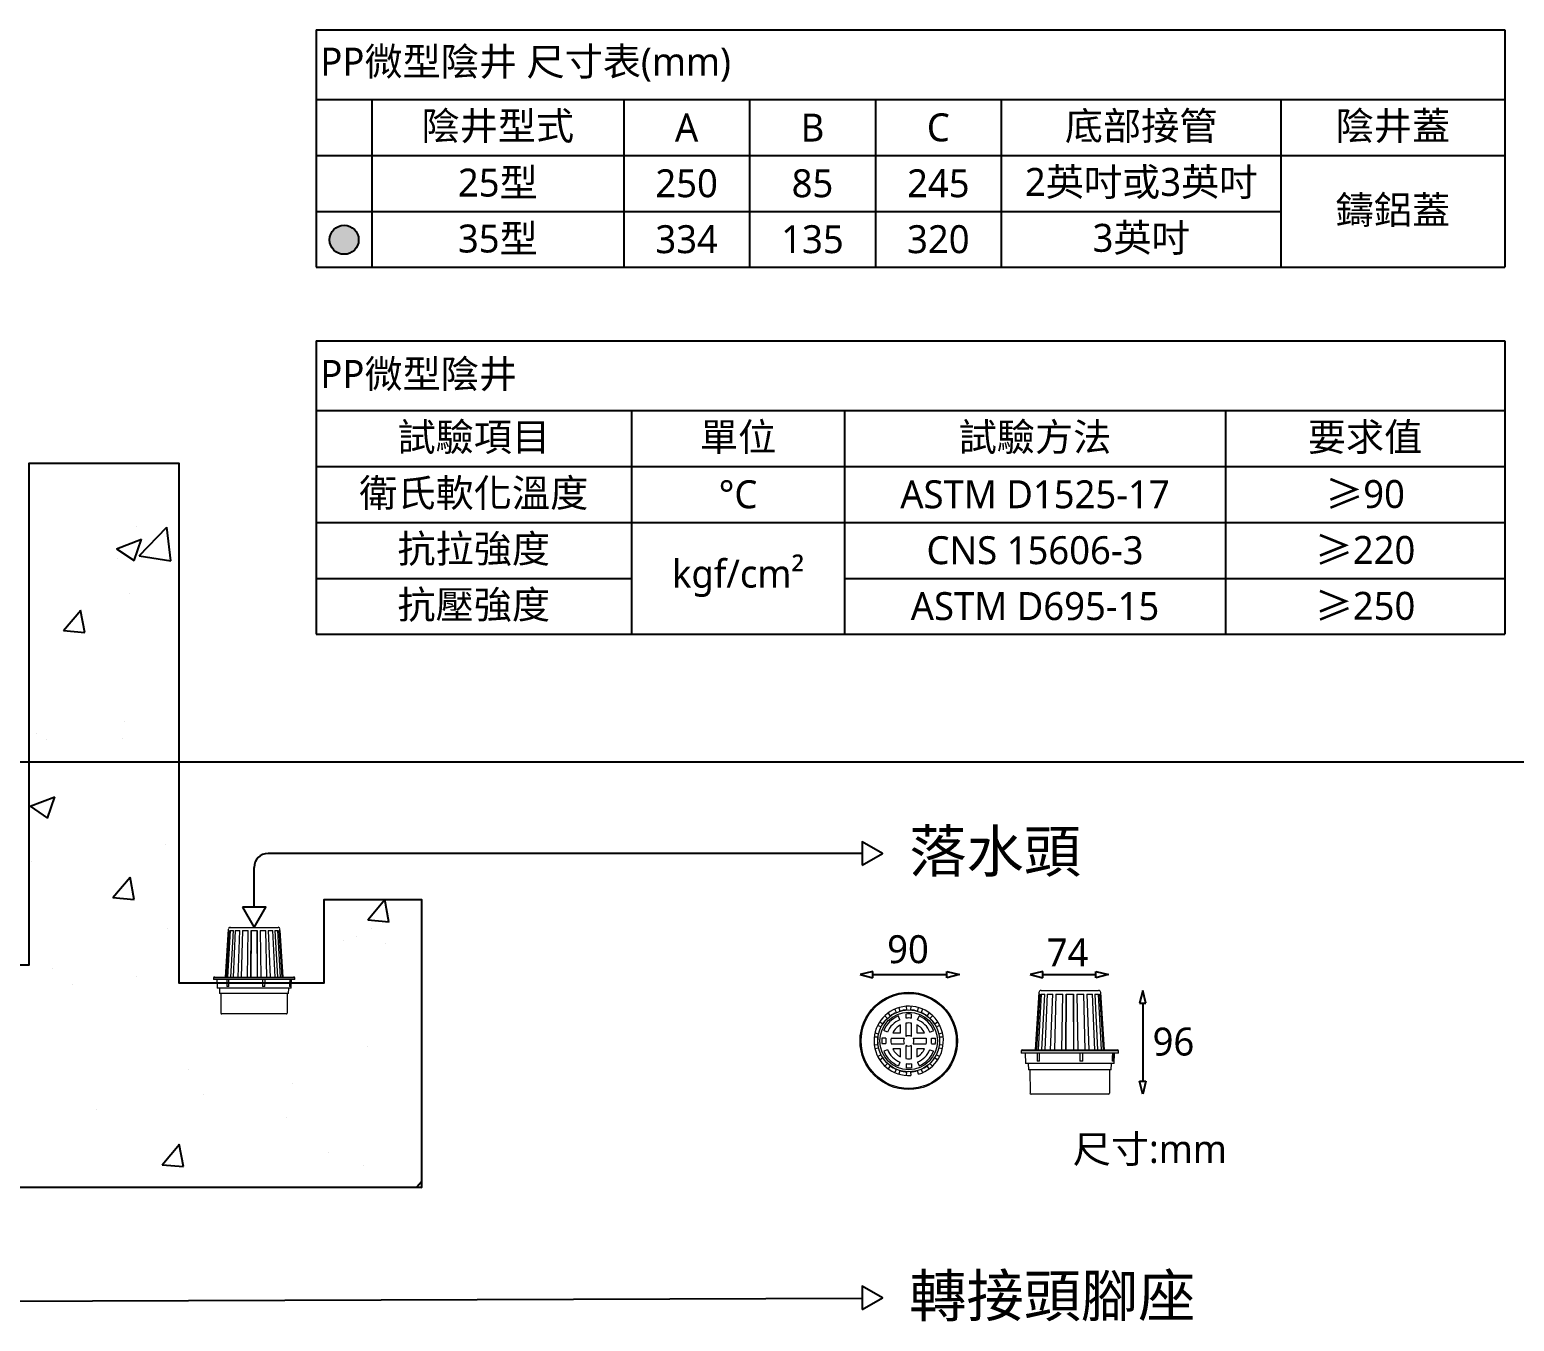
# Model space of a CAD drawing. Header units: millimetres. Extents: x 3083 to 7283, y 1609 to 4579.
# Drawn here: x 4772 to 5833, y 2791 to 3716 of the extents above; entities that cross this region are included whole.
import ezdxf

# ---------------------------------------------------------------- set-up
doc = ezdxf.new("R2010")
doc.units = ezdxf.units.MM
doc.styles.add('微軟正黑體-20', font='Microsoft JhengHei.ttf', dxfattribs={"height": 20})

msp = doc.modelspace()

# ---------------------------------------------------------------- hatches: boundary and pattern name
h = msp.add_hatch(color=256)
h.dxf.hatch_style = 1
h.paths.add_polyline_path([(4986.2, 3565.2, 1), (5007, 3565.2, 1)])

# ---------------------------------------------------------------- linework, layer by layer
for p, q in [((4976.5, 3715.5, -163.2), (5826.5, 3715.5, -163.2)), ((4976.5, 3715.5, -163.2), (4976.5, 3545.5, -163.2)), ((5826.5, 3715.5, -163.2), (5826.5, 3545.5, -163.2)), ((4976.5, 3665.5, -163.2), (5826.5, 3665.5, -163.2)), ((5016.5, 3665.5, -163.2), (5016.5, 3545.5, -163.2)), ((5196.5, 3665.5, -163.2), (5196.5, 3545.5, -163.2)), ((5286.5, 3665.5, -163.2), (5286.5, 3545.5, -163.2)), ((5376.5, 3665.5, -163.2), (5376.5, 3545.5, -163.2)), ((5466.5, 3665.5, -163.2), (5466.5, 3545.5, -163.2)), ((5666.5, 3665.5, -163.2), (5666.5, 3545.5, -163.2)), ((4976.5, 3625.5, -163.2), (5826.5, 3625.5, -163.2)), ((4976.5, 3585.5, -163.2), (5666.5, 3585.5, -163.2)), ((4976.5, 3545.5, -163.2), (5826.5, 3545.5, -163.2)), ((4976.5, 3493, -163.2), (5826.5, 3493, -163.2)), ((4976.5, 3493, -163.2), (4976.5, 3283, -163.2)), ((5826.5, 3493, -163.2), (5826.5, 3283, -163.2)), ((4976.5, 3443, -163.2), (5826.5, 3443, -163.2)), ((5202.2, 3443, -163.2), (5202.2, 3283, -163.2)), ((5354.5, 3443, -163.2), (5354.5, 3283, -163.2)), ((5626.8, 3443, -163.2), (5626.8, 3283, -163.2)), ((4976.5, 3403, -163.2), (5826.5, 3403, -163.2)), ((4976.5, 3363, -163.2), (5826.5, 3363, -163.2)), ((4976.5, 3323, -163.2), (5202.2, 3323, -163.2)), ((5354.5, 3323, -163.2), (5826.5, 3323, -163.2)), ((4976.5, 3283, -163.2), (5826.5, 3283, -163.2)), ((5910.3, 3191.6, -163.2), (4708.8, 3191.6, -163.2)), ((5367.1, 3126.2, -163.2), (4942.2, 3126.2, -163.2)), ((4932.2, 3087.8, -163.2), (4932.2, 3116.2, -163.2)), ((5374.6, 3041.7, -163.2), (5365.5, 3039.5, -163.2)), ((5365.5, 3039.5, -163.2), (5374.6, 3037.2, -163.2)), ((5374.6, 3037.2, -163.2), (5374.6, 3041.7, -163.2)), ((5374.6, 3039.5, -163.2), (5427.6, 3039.5, -163.2)), ((5427.6, 3041.7, -163.2), (5436.7, 3039.5, -163.2)), ((5427.6, 3037.2, -163.2), (5427.6, 3041.7, -163.2)), ((5436.7, 3039.5, -163.2), (5427.6, 3037.2, -163.2)), ((5496.2, 3041.7, -163.2), (5487.1, 3039.5, -163.2)), ((5487.1, 3039.5, -163.2), (5496.2, 3037.2, -163.2)), ((5496.2, 3037.2, -163.2), (5496.2, 3041.7, -163.2)), ((5496.2, 3039.5, -163.2), (5534.1, 3039.5, -163.2)), ((5534.1, 3041.7, -163.2), (5543.2, 3039.5, -163.2)), ((5534.1, 3037.2, -163.2), (5534.1, 3041.7, -163.2)), ((5543.2, 3039.5, -163.2), (5534.1, 3037.2, -163.2)), ((5567.7, 3028.2, -163.2), (5565.4, 3019.1, -163.2)), ((5569.9, 3019.1, -163.2), (5567.7, 3028.2, -163.2)), ((5565.4, 3019.1, -163.2), (5569.9, 3019.1, -163.2)), ((5567.7, 3019.1, -163.2), (5567.7, 2963.3, -163.2)), ((5567.7, 2954.1, -163.2), (5565.4, 2963.3, -163.2)), ((5565.4, 2963.3, -163.2), (5569.9, 2963.3, -163.2)), ((5569.9, 2963.3, -163.2), (5567.7, 2954.1, -163.2)), ((5367.1, 2807.7, -163.2), (4543.3, 2804.9, -163.2))]:
    msp.add_line(p, q)
at = {"linetype": 'Continuous'}
for p, q in [((4848.5, 3359.8, -163.2), (4848.5, 3359.8, -163.2)), ((4850.1, 3339, -163.2), (4869.9, 3359.6, -163.2)), ((4872.7, 3335.5, -163.2), (4869.9, 3359.6, -163.2)), ((4833.8, 3344.2, -163.2), (4851.6, 3351, -163.2)), ((4833.8, 3344.2, -163.2), (4846.4, 3335.7, -163.2)), ((4846.4, 3335.7, -163.2), (4851.6, 3351, -163.2)), ((4834.6, 3337, -163.2), (4834.6, 3337, -163.2)), ((4850.1, 3339, -163.2), (4872.7, 3335.5, -163.2)), ((4843.1, 3312.1, -163.2), (4843.1, 3312.1, -163.2)), ((4796, 3285.6, -163.2), (4808.3, 3300.2, -163.2)), ((4811.2, 3284.3, -163.2), (4808.2, 3300.2, -163.2)), ((4796, 3285.6, -163.2), (4811.2, 3284.3, -163.2)), ((4839.8, 3220.3, -163.2), (4839.8, 3220.3, -163.2)), ((4776.3, 3211.9, -163.2), (4776.3, 3211.9, -163.2)), ((4784.1, 3207.9, -163.2), (4784.1, 3207.9, -163.2)), ((4838, 3208.3, -163.2), (4838, 3208.3, -163.2)), ((4772, 3160, -163.2), (4789.8, 3166.8, -163.2)), ((4784.6, 3151.5, -163.2), (4789.8, 3166.8, -163.2)), ((4772, 3160, -163.2), (4784.6, 3151.5, -163.2)), ((4869.2, 3132.8, -163.2), (4869.2, 3132.8, -163.2)), ((4773, 3120.1, -163.2), (4773, 3120.1, -163.2)), ((4831.3, 3094.6, -163.2), (4843.5, 3109.2, -163.2)), ((4846.4, 3093.2, -163.2), (4843.5, 3109.2, -163.2)), ((4831.3, 3094.6, -163.2), (4846.5, 3093.3, -163.2)), ((5013.5, 3078.6, -163.2), (5025.7, 3093.2, -163.2)), ((5028.6, 3077.3, -163.2), (5025.7, 3093.2, -163.2)), ((5013.5, 3078.6, -163.2), (5028.7, 3077.3, -163.2)), ((4870.2, 3072.4, -163.2), (4870.2, 3072.4, -163.2)), ((5016.5, 3072.4, -163.2), (5016.5, 3072.4, -163.2)), ((4995.9, 3063.6, -163.2), (4995.9, 3063.6, -163.2)), ((5005.8, 3066.7, -163.2), (5005.8, 3066.7, -163.2)), ((5026.4, 3062.1, -163.2), (5026.4, 3062.1, -163.2)), ((4788.2, 3044, -163.2), (4788.2, 3044, -163.2)), ((4847.8, 3038.2, -163.2), (4847.8, 3038.2, -163.2)), ((4802.4, 3032.6, -163.2), (4802.4, 3032.6, -163.2)), ((5013.5, 2987.8, -163.2), (5013.5, 2987.8, -163.2)), ((4885.2, 2971.5, -163.2), (4885.2, 2971.5, -163.2)), ((4959.6, 2961.9, -163.2), (4959.6, 2961.9, -163.2)), ((4896, 2953.6, -163.2), (4896, 2953.6, -163.2)), ((4819.7, 2943.3, -163.2), (4819.7, 2943.3, -163.2)), ((4955.3, 2937.5, -163.2), (4955.3, 2937.5, -163.2)), ((4866.5, 2903.5, -163.2), (4878.8, 2918.1, -163.2)), ((4881.7, 2902.2, -163.2), (4878.7, 2918.1, -163.2)), ((4985.4, 2912.1, -163.2), (4985.4, 2912.1, -163.2)), ((4866.5, 2903.5, -163.2), (4881.7, 2902.2, -163.2)), ((5010.4, 2903.2, -163.2), (5010.4, 2903.2, -163.2)), ((5048.7, 2887.6, -163.2), (5051.9, 2891.4, -163.2)), ((5048.7, 2887.6, -163.2), (5051.7, 2887.3, -163.2))]:
    msp.add_line(p, q, dxfattribs=at)
at = {"linetype": 'Continuous', "lineweight": 0}
for p, q in [((4913.8, 3072.1, -163.2), (4911.6, 3037.8, -163.2)), ((4913.7, 3071.1, -163.2), (4911.6, 3037.8, -163.2)), ((4912.4, 3037.8, -163.2), (4914.5, 3071.1, -163.2)), ((4915.2, 3071.1, -163.2), (4913.3, 3037.8, -163.2)), ((4913.7, 3071.1, -163.2), (4914.5, 3071.1, -163.2)), ((4915.1, 3073.3, -163.2), (4949.4, 3073.3, -163.2)), ((4915.2, 3071.1, -163.2), (4917.4, 3071.1, -163.2)), ((4915.6, 3037.8, -163.2), (4917.4, 3071.1, -163.2)), ((4918.7, 3071.1, -163.2), (4917.3, 3037.8, -163.2)), ((4918.7, 3071.1, -163.2), (4922.1, 3071.1, -163.2)), ((4920.8, 3037.8, -163.2), (4922.1, 3071.1, -163.2)), ((4923.9, 3071.1, -163.2), (4923, 3037.8, -163.2)), ((4923.9, 3071.1, -163.2), (4928, 3071.1, -163.2)), ((4927.4, 3037.8, -163.2), (4928, 3071.1, -163.2)), ((4930.1, 3071.1, -163.2), (4929.9, 3037.8, -163.2)), ((4929.9, 3037.8, -163.2), (4930.1, 3071.1, -163.2)), ((4930, 3042.1, -163.2), (4930.1, 3071.1, -163.2)), ((4930, 3041.8, -163.2), (4930.1, 3071.1, -163.2)), ((4930.1, 3071.1, -163.2), (4934.4, 3071.1, -163.2)), ((4934.4, 3071.1, -163.2), (4934.4, 3064.6, -163.2)), ((4934.6, 3037.8, -163.2), (4934.4, 3071.1, -163.2)), ((4934.4, 3071.1, -163.2), (4934.5, 3037.8, -163.2)), ((4936.5, 3071.1, -163.2), (4940.6, 3071.1, -163.2)), ((4936.5, 3071.1, -163.2), (4937.1, 3037.8, -163.2)), ((4941.4, 3037.8, -163.2), (4940.6, 3071.1, -163.2)), ((4942.4, 3071.1, -163.2), (4945.7, 3071.1, -163.2)), ((4942.4, 3071.1, -163.2), (4943.7, 3037.8, -163.2)), ((4947.2, 3037.8, -163.2), (4945.7, 3071.1, -163.2)), ((4947.1, 3071.1, -163.2), (4949.3, 3071.1, -163.2)), ((4947.1, 3071.1, -163.2), (4948.9, 3037.8, -163.2)), ((4951.2, 3037.8, -163.2), (4949.3, 3071.1, -163.2)), ((4950, 3071.1, -163.2), (4950.8, 3071.1, -163.2)), ((4950, 3071.1, -163.2), (4952.1, 3037.8, -163.2)), ((4952.9, 3037.8, -163.2), (4950.7, 3072.1, -163.2)), ((4952.9, 3037.8, -163.2), (4950.8, 3071.1, -163.2)), ((4934.4, 3064.6, -163.2), (4934.5, 3037.8, -163.2)), ((4903.2, 3037.2, -163.2), (4903.2, 3035.9, -163.2)), ((4961.3, 3037.2, -163.2), (4903.2, 3037.2, -163.2)), ((4903.8, 3037.8, -163.2), (4960.6, 3037.8, -163.2)), ((4929.9, 3037.8, -163.2), (4930, 3042.1, -163.2)), ((4930, 3037.8, -163.2), (4930, 3041.8, -163.2)), ((4961.3, 3035.9, -163.2), (4903.2, 3035.9, -163.2)), ((4905.6, 3035.9, -163.2), (4905.8, 3029.8, -163.2)), ((4958.7, 3029.8, -163.2), (4905.8, 3029.8, -163.2)), ((4907.5, 3029.8, -163.2), (4907.6, 3025.9, -163.2)), ((4956.9, 3025.9, -163.2), (4907.6, 3025.9, -163.2)), ((4908.4, 3025.9, -163.2), (4908.5, 3012, -163.2)), ((4912.7, 3035.9, -163.2), (4912.8, 3033.2, -163.2)), ((4912.8, 3033.2, -163.2), (4912.8, 3031.1, -163.2)), ((4914.2, 3033.8, -163.2), (4914.1, 3035.9, -163.2)), ((4914.2, 3031.1, -163.2), (4914.2, 3033.8, -163.2)), ((4938.2, 3035.9, -163.2), (4938.2, 3033.2, -163.2)), ((4938.2, 3033.2, -163.2), (4938.2, 3031.1, -163.2)), ((4940, 3031.1, -163.2), (4940.1, 3033.8, -163.2)), ((4940.1, 3033.8, -163.2), (4940.1, 3035.9, -163.2)), ((4956, 3012, -163.2), (4956.1, 3025.9, -163.2)), ((4956.9, 3025.9, -163.2), (4957, 3029.8, -163.2)), ((4957.7, 3035.9, -163.2), (4957.6, 3033.2, -163.2)), ((4957.6, 3033.2, -163.2), (4957.6, 3031.1, -163.2)), ((4958.2, 3031.1, -163.2), (4958.3, 3035.9, -163.2)), ((4958.7, 3029.8, -163.2), (4958.9, 3035.9, -163.2)), ((4955.3, 3011.4, -163.2), (4909.2, 3011.4, -163.2))]:
    msp.add_line(p, q, dxfattribs=at)
at = {"color": 0, "linetype": 'Continuous', "lineweight": 0}
for p, q in [((4961.3, 3035.9, -163.2), (4961.3, 3037.2, -163.2)), ((5493.4, 3026.7, -163.2), (5490.8, 2985.6, -163.2)), ((5493.3, 3025.5, -163.2), (5490.8, 2985.6, -163.2)), ((5491.8, 2985.6, -163.2), (5494.2, 3025.5, -163.2)), ((5495.1, 3025.5, -163.2), (5492.8, 2985.6, -163.2)), ((5493.3, 3025.5, -163.2), (5494.2, 3025.5, -163.2)), ((5494.9, 3028.2, -163.2), (5536.1, 3028.2, -163.2)), ((5495.1, 3025.5, -163.2), (5497.7, 3025.5, -163.2)), ((5495.6, 2985.6, -163.2), (5497.7, 3025.5, -163.2)), ((5499.3, 3025.5, -163.2), (5497.6, 2985.6, -163.2)), ((5499.3, 3025.5, -163.2), (5503.3, 3025.5, -163.2)), ((5501.8, 2985.6, -163.2), (5503.3, 3025.5, -163.2)), ((5505.5, 3025.5, -163.2), (5504.5, 2985.6, -163.2)), ((5505.5, 3025.5, -163.2), (5510.4, 3025.5, -163.2)), ((5509.7, 2985.6, -163.2), (5510.4, 3025.5, -163.2)), ((5512.9, 3025.5, -163.2), (5512.7, 2985.6, -163.2)), ((5512.7, 2985.6, -163.2), (5512.9, 3025.5, -163.2)), ((5512.8, 2990.7, -163.2), (5512.9, 3025.5, -163.2)), ((5512.8, 2990.4, -163.2), (5513, 3025.5, -163.2)), ((5512.9, 3025.5, -163.2), (5518.1, 3025.5, -163.2)), ((5518.1, 3025.5, -163.2), (5518.1, 3017.7, -163.2)), ((5518.3, 2985.6, -163.2), (5518.1, 3025.5, -163.2)), ((5518.1, 3025.5, -163.2), (5518.2, 2985.6, -163.2)), ((5520.6, 3025.5, -163.2), (5525.5, 3025.5, -163.2)), ((5520.6, 3025.5, -163.2), (5521.3, 2985.6, -163.2)), ((5526.5, 2985.6, -163.2), (5525.5, 3025.5, -163.2)), ((5527.7, 3025.5, -163.2), (5531.7, 3025.5, -163.2)), ((5527.7, 3025.5, -163.2), (5529.2, 2985.6, -163.2)), ((5533.5, 2985.6, -163.2), (5531.7, 3025.5, -163.2)), ((5533.3, 3025.5, -163.2), (5535.9, 3025.5, -163.2)), ((5533.3, 3025.5, -163.2), (5535.4, 2985.6, -163.2)), ((5538.2, 2985.6, -163.2), (5535.9, 3025.5, -163.2)), ((5536.8, 3025.5, -163.2), (5537.7, 3025.5, -163.2)), ((5536.8, 3025.5, -163.2), (5539.3, 2985.6, -163.2)), ((5540.3, 2985.6, -163.2), (5537.7, 3026.7, -163.2)), ((5540.2, 2985.6, -163.2), (5537.7, 3025.5, -163.2)), ((5393.3, 3015.8, -163.2), (5393.9, 3013.3, -163.2)), ((5399, 3014.2, -163.2), (5398.8, 3016.8, -163.2)), ((5401.8, 3016.8, -163.2), (5401.6, 3014.2, -163.2)), ((5406.7, 3013.3, -163.2), (5407.3, 3015.8, -163.2)), ((5518.1, 3017.7, -163.2), (5518.2, 2985.6, -163.2)), ((5379.7, 3005.7, -163.2), (5381.7, 3004.2, -163.2)), ((5385.1, 3008.2, -163.2), (5383.2, 3010, -163.2)), ((5385.6, 3012, -163.2), (5387, 3009.9, -163.2)), ((5391.5, 3012.5, -163.2), (5390.4, 3014.8, -163.2)), ((5394, 3007.2, -163.2), (5392.9, 3009.9, -163.2)), ((5398.4, 3008.4, -163.2), (5398.4, 3011.3, -163.2)), ((5398.4, 2995.2, -163.2), (5398.4, 3004.7, -163.2)), ((5402.2, 3008.4, -163.2), (5402.2, 3011.3, -163.2)), ((5402.2, 2995.2, -163.2), (5402.2, 3004.7, -163.2)), ((5406.6, 3007.2, -163.2), (5407.7, 3009.9, -163.2)), ((5410.2, 3014.8, -163.2), (5409.1, 3012.5, -163.2)), ((5413.6, 3009.9, -163.2), (5415, 3012, -163.2)), ((5417.4, 3010, -163.2), (5415.5, 3008.2, -163.2)), ((5418.9, 3004.2, -163.2), (5420.9, 3005.7, -163.2)), ((5378.2, 2994.7, -163.2), (5375.7, 2994.8, -163.2)), ((5376.2, 2997.9, -163.2), (5378.7, 2997.2, -163.2)), ((5380.4, 3002.1, -163.2), (5378.1, 3003.1, -163.2)), ((5384, 2994, -163.2), (5381, 2994, -163.2)), ((5385.1, 2998.3, -163.2), (5382.4, 2999.5, -163.2)), ((5387.7, 2994, -163.2), (5397.1, 2994, -163.2)), ((5388.9, 2997.9, -163.2), (5394.5, 2997.9, -163.2)), ((5394.5, 2997.9, -163.2), (5394.5, 3003.4, -163.2)), ((5403.5, 2994, -163.2), (5412.9, 2994, -163.2)), ((5406.1, 3003.4, -163.2), (5406.1, 2997.9, -163.2)), ((5406.1, 2997.9, -163.2), (5411.7, 2997.9, -163.2)), ((5415.5, 2998.3, -163.2), (5418.2, 2999.5, -163.2)), ((5416.6, 2994, -163.2), (5419.5, 2994, -163.2)), ((5422.5, 3003.1, -163.2), (5420.1, 3002.1, -163.2)), ((5421.9, 2997.2, -163.2), (5424.4, 2997.9, -163.2)), ((5424.9, 2994.8, -163.2), (5422.4, 2994.7, -163.2)), ((5375.7, 2989.3, -163.2), (5378.2, 2989.4, -163.2)), ((5378.7, 2987, -163.2), (5376.2, 2986.3, -163.2)), ((5384, 2990.1, -163.2), (5381, 2990.1, -163.2)), ((5385.1, 2985.8, -163.2), (5382.4, 2984.7, -163.2)), ((5387.7, 2990.1, -163.2), (5397.1, 2990.1, -163.2)), ((5394.5, 2986.3, -163.2), (5388.9, 2986.3, -163.2)), ((5394.5, 2980.7, -163.2), (5394.5, 2986.3, -163.2)), ((5398.4, 2979.4, -163.2), (5398.4, 2988.9, -163.2)), ((5402.2, 2979.4, -163.2), (5402.2, 2988.9, -163.2)), ((5403.5, 2990.1, -163.2), (5412.9, 2990.1, -163.2)), ((5411.7, 2986.3, -163.2), (5406.1, 2986.3, -163.2)), ((5406.1, 2986.3, -163.2), (5406.1, 2980.7, -163.2)), ((5415.5, 2985.8, -163.2), (5418.2, 2984.7, -163.2)), ((5416.6, 2990.1, -163.2), (5419.5, 2990.1, -163.2)), ((5424.4, 2986.3, -163.2), (5421.9, 2987, -163.2)), ((5422.4, 2989.4, -163.2), (5424.9, 2989.3, -163.2)), ((5480.7, 2984.9, -163.2), (5480.7, 2983.3, -163.2)), ((5550.3, 2984.9, -163.2), (5480.7, 2984.9, -163.2)), ((5550.3, 2983.3, -163.2), (5480.7, 2983.3, -163.2)), ((5481.5, 2985.6, -163.2), (5549.6, 2985.6, -163.2)), ((5483.6, 2983.3, -163.2), (5483.8, 2976, -163.2)), ((5492.1, 2983.3, -163.2), (5492.2, 2980.1, -163.2)), ((5493.8, 2980.8, -163.2), (5493.8, 2983.3, -163.2)), ((5512.8, 2985.6, -163.2), (5512.8, 2990.7, -163.2)), ((5512.8, 2985.6, -163.2), (5512.8, 2990.4, -163.2)), ((5522.7, 2983.3, -163.2), (5522.6, 2980.1, -163.2)), ((5524.9, 2980.8, -163.2), (5524.9, 2983.3, -163.2)), ((5546, 2983.3, -163.2), (5545.9, 2980.1, -163.2)), ((5546.6, 2977.5, -163.2), (5546.8, 2983.3, -163.2)), ((5547.2, 2976, -163.2), (5547.4, 2983.3, -163.2)), ((5550.3, 2983.3, -163.2), (5550.3, 2984.9, -163.2)), ((5378.1, 2981, -163.2), (5380.4, 2982.1, -163.2)), ((5381.7, 2979.9, -163.2), (5379.7, 2978.4, -163.2)), ((5383.2, 2974.1, -163.2), (5385.1, 2975.9, -163.2)), ((5387, 2974.2, -163.2), (5385.6, 2972.1, -163.2)), ((5394, 2976.9, -163.2), (5392.9, 2974.2, -163.2)), ((5398.4, 2975.7, -163.2), (5398.4, 2972.8, -163.2)), ((5402.2, 2975.7, -163.2), (5402.2, 2972.8, -163.2)), ((5406.6, 2976.9, -163.2), (5407.7, 2974.2, -163.2)), ((5415, 2972.1, -163.2), (5413.6, 2974.2, -163.2)), ((5415.5, 2975.9, -163.2), (5417.4, 2974.1, -163.2)), ((5420.9, 2978.4, -163.2), (5418.9, 2979.9, -163.2)), ((5420.1, 2982.1, -163.2), (5422.5, 2981, -163.2)), ((5547.2, 2976, -163.2), (5483.8, 2976, -163.2)), ((5485.8, 2976, -163.2), (5486, 2971.3, -163.2)), ((5492.2, 2980.1, -163.2), (5492.2, 2977.5, -163.2)), ((5493.9, 2977.5, -163.2), (5493.8, 2980.8, -163.2)), ((5522.6, 2980.1, -163.2), (5522.6, 2977.5, -163.2)), ((5524.9, 2977.5, -163.2), (5524.9, 2980.8, -163.2)), ((5545.1, 2971.3, -163.2), (5545.2, 2976, -163.2)), ((5545.9, 2980.1, -163.2), (5545.9, 2977.5, -163.2)), ((5390.4, 2969.4, -163.2), (5391.5, 2971.6, -163.2)), ((5393.9, 2970.8, -163.2), (5393.3, 2968.3, -163.2)), ((5398.8, 2967.3, -163.2), (5399, 2969.9, -163.2)), ((5401.6, 2969.9, -163.2), (5401.8, 2967.3, -163.2)), ((5407.3, 2968.3, -163.2), (5406.7, 2970.8, -163.2)), ((5409.1, 2971.6, -163.2), (5410.2, 2969.4, -163.2)), ((5545.1, 2971.3, -163.2), (5486, 2971.3, -163.2)), ((5486.9, 2971.3, -163.2), (5487.1, 2954.7, -163.2)), ((5544, 2954.7, -163.2), (5544.1, 2971.3, -163.2)), ((5543.2, 2953.9, -163.2), (5487.8, 2953.9, -163.2))]:
    msp.add_line(p, q, dxfattribs=at)
at = {"elevation": -163.2}
msp.add_lwpolyline([(3940.8, 3046.6), (4771.5, 3046.6), (4771.5, 3405.3), (4878.3, 3405.3), (4878.3, 3033.6), (4982.4, 3033.6), (4982.4, 3093.3), (5051.9, 3093.3), (5051.9, 2887.3), (3419.1, 2887.3), (3419.1, 3026), (3590.9, 3026)], dxfattribs=at)
for points in [[(5367.1, 3117.9), (5381.6, 3126.2), (5367.1, 3134.6)], [(4923.9, 3087.8), (4932.2, 3073.3), (4940.6, 3087.8)], [(5367.1, 2799.9), (5381.6, 2808.3), (5367.1, 2816.6)]]:
    msp.add_lwpolyline(points, close=True, dxfattribs=at)
msp.add_circle((4996.6, 3565.2, -163.2), 10.4)
at = {"color": 0, "linetype": 'Continuous', "lineweight": 0}
for radius in [34.8, 34, 22.1, 20.6]:
    msp.add_circle((5400.3, 2992.1, -163.2), radius, dxfattribs=at)
msp.add_arc((4942.2, 3116.2, -163.2), 10, 90, 180)
at = {"linetype": 'Continuous', "lineweight": 0}
for centre, radius, start, end in [((4915.1, 3072.1, -163.2), 1.29, 90, 176.3588), ((4949.4, 3072.1, -163.2), 1.29, 3.6412, 90), ((4903.8, 3037.2, -163.2), 0.645, 90, 180), ((4909.2, 3012, -163.2), 0.645, 180.6366, 270), ((4955.3, 3012, -163.2), 0.645, 270, 359.3634)]:
    msp.add_arc(centre, radius, start, end, dxfattribs=at)
at = {"color": 0, "linetype": 'Continuous', "lineweight": 0}
for centre, radius, start, end in [((4960.6, 3037.2, -163.2), 0.658, 0, 90), ((5494.9, 3026.6, -163.2), 1.55, 90, 176.3588), ((5536.1, 3026.6, -163.2), 1.55, 3.6412, 90), ((5400.3, 2992.1, -163.2), 24.8, 286.4557, 273.5443), ((5400.3, 2992.1, -163.2), 22.2, 133.2639, 146.7361), ((5400.3, 2992.1, -163.2), 19.3, 112.5, 157.5), ((5400.3, 2992.1, -163.2), 16.4, 112.5, 157.5), ((5400.3, 2992.1, -163.2), 22.2, 113.2639, 126.7361), ((5400.3, 2992.1, -163.2), 22.2, 93.2639, 106.7361), ((5400.3, 2992.1, -163.2), 19.3, 84.2608, 95.7392), ((5400.3, 2992.1, -163.2), 16.4, 83.2437, 96.7563), ((5400.3, 2992.1, -163.2), 12.8, 81.2853, 98.7147), ((5400.3, 2992.1, -163.2), 22.2, 73.2639, 86.7361), ((5400.3, 2992.1, -163.2), 16.4, 22.5, 67.5), ((5400.3, 2992.1, -163.2), 19.3, 22.5, 67.5), ((5400.3, 2992.1, -163.2), 22.2, 53.2639, 66.7361), ((5400.3, 2992.1, -163.2), 22.2, 33.2639, 46.7361), ((5400.3, 2992.1, -163.2), 22.2, 173.2639, 186.7361), ((5400.3, 2992.1, -163.2), 22.2, 153.2639, 166.7361), ((5400.3, 2992.1, -163.2), 19.3, 174.2608, 185.7392), ((5400.3, 2992.1, -163.2), 16.4, 173.2437, 186.7563), ((5400.3, 2992.1, -163.2), 12.8, 171.2853, 188.7147), ((5400.3, 2992.1, -163.2), 12.8, 117.0357, 152.9643), ((5400.3, 2992.1, -163.2), 3.71, 148.6118, 211.3882), ((5400.3, 2992.1, -163.2), 3.71, 58.6118, 121.3882), ((5400.3, 2992.1, -163.2), 3.71, 328.6118, 31.3882), ((5400.3, 2992.1, -163.2), 12.8, 27.0357, 62.9643), ((5400.3, 2992.1, -163.2), 12.8, 351.2853, 8.7147), ((5400.3, 2992.1, -163.2), 16.4, 353.2437, 6.7563), ((5400.3, 2992.1, -163.2), 19.3, 354.2608, 5.7392), ((5400.3, 2992.1, -163.2), 22.2, 13.2639, 26.7361), ((5400.3, 2992.1, -163.2), 22.2, 353.2639, 6.7361), ((5400.3, 2992.1, -163.2), 22.2, 193.2639, 206.7361), ((5400.3, 2992.1, -163.2), 19.3, 202.5, 247.5), ((5400.3, 2992.1, -163.2), 16.4, 202.5, 247.5), ((5400.3, 2992.1, -163.2), 12.8, 207.0357, 242.9643), ((5400.3, 2992.1, -163.2), 3.71, 238.6118, 301.3882), ((5400.3, 2992.1, -163.2), 12.8, 297.0357, 332.9643), ((5400.3, 2992.1, -163.2), 16.4, 292.5, 337.5), ((5400.3, 2992.1, -163.2), 19.3, 292.5, 337.5), ((5400.3, 2992.1, -163.2), 22.2, 333.2639, 346.7361), ((5481.5, 2984.9, -163.2), 0.774, 90, 180), ((5549.6, 2984.9, -163.2), 0.774, 0, 90), ((5400.3, 2992.1, -163.2), 22.2, 213.2639, 226.7361), ((5400.3, 2992.1, -163.2), 22.2, 233.2639, 246.7361), ((5400.3, 2992.1, -163.2), 12.8, 261.2853, 278.7147), ((5400.3, 2992.1, -163.2), 16.4, 263.2437, 276.7563), ((5400.3, 2992.1, -163.2), 19.3, 264.2608, 275.7392), ((5400.3, 2992.1, -163.2), 22.2, 293.2639, 306.7361), ((5400.3, 2992.1, -163.2), 22.2, 313.2639, 326.7361), ((5400.3, 2992.1, -163.2), 22.2, 253.2639, 266.7361), ((5400.3, 2992.1, -163.2), 22.2, 273.2639, 286.7361), ((5487.8, 2954.7, -163.2), 0.774, 180.6366, 270), ((5543.2, 2954.7, -163.2), 0.774, 270, 359.3634)]:
    msp.add_arc(centre, radius, start, end, dxfattribs=at)
at = {"linetype": 'Continuous', "lineweight": 0}
for points in [[(4913.3, 3031.1, -163.2), (4913.2, 3031.1, -163.2), (4913.1, 3031.1, -163.2), (4912.9, 3031.1, -163.2), (4912.9, 3031.1, -163.2), (4912.8, 3031.1, -163.2)], [(4914.2, 3031.1, -163.2), (4914, 3031.1, -163.2), (4913.9, 3031.1, -163.2), (4913.6, 3031.1, -163.2), (4913.4, 3031.1, -163.2), (4913.3, 3031.1, -163.2)], [(4939.2, 3031.1, -163.2), (4939, 3031.1, -163.2), (4938.8, 3031.1, -163.2), (4938.5, 3031.1, -163.2), (4938.3, 3031.1, -163.2), (4938.2, 3031.1, -163.2)], [(4940, 3031.1, -163.2), (4939.9, 3031.1, -163.2), (4939.8, 3031.1, -163.2), (4939.5, 3031.1, -163.2), (4939.4, 3031.1, -163.2), (4939.2, 3031.1, -163.2)], [(4958.1, 3031.1, -163.2), (4958.1, 3031.1, -163.2), (4958, 3031.1, -163.2), (4957.8, 3031.1, -163.2), (4957.7, 3031.1, -163.2), (4957.6, 3031.1, -163.2)]]:
    msp.add_open_spline(points, degree=3, knots=[0, 0, 0, 0, 0.5, 0.5, 1, 1, 1, 1], dxfattribs=at)
at = {"color": 0, "linetype": 'Continuous', "lineweight": 0}
for points in [[(5492.8, 2977.5, -163.2), (5492.6, 2977.5, -163.2), (5492.5, 2977.5, -163.2), (5492.4, 2977.5, -163.2), (5492.3, 2977.5, -163.2), (5492.2, 2977.5, -163.2)], [(5493.9, 2977.5, -163.2), (5493.7, 2977.5, -163.2), (5493.5, 2977.5, -163.2), (5493.1, 2977.5, -163.2), (5492.9, 2977.5, -163.2), (5492.8, 2977.5, -163.2)], [(5523.8, 2977.5, -163.2), (5523.6, 2977.5, -163.2), (5523.4, 2977.5, -163.2), (5523, 2977.5, -163.2), (5522.8, 2977.5, -163.2), (5522.6, 2977.5, -163.2)], [(5524.9, 2977.5, -163.2), (5524.7, 2977.5, -163.2), (5524.6, 2977.5, -163.2), (5524.2, 2977.5, -163.2), (5524, 2977.5, -163.2), (5523.8, 2977.5, -163.2)], [(5546.6, 2977.5, -163.2), (5546.5, 2977.5, -163.2), (5546.4, 2977.5, -163.2), (5546.2, 2977.5, -163.2), (5546, 2977.5, -163.2), (5545.9, 2977.5, -163.2)]]:
    msp.add_open_spline(points, degree=3, knots=[0, 0, 0, 0, 0.5, 0.5, 1, 1, 1, 1], dxfattribs=at)

# ---------------------------------------------------------------- texts
at = {"style": '微軟正黑體-20'}
for s, height, p in [('落水頭', 30, (5400.7, 3112.8, -163.2)), ('90', 20, (5384.9, 3047.7, -163.2)), ('74', 20, (5499, 3045.4, -163.2)), ('96', 20, (5574.7, 2981.6, -163.2)), ('轉接頭腳座', 30, (5400.7, 2794.8, -163.2))]:
    msp.add_text(s, height=height, dxfattribs=at).set_placement(p)
at = {"char_height": 20, "style": '微軟正黑體-20'}
for s, insert, width, attachment_point in [('{\\fMicrosoft JhengHei|b0|i0|c136|p34;\\C256;PP微型陰井 尺寸表(mm)}', (4979.6, 3690.5, -163.2), 843.764, 4), ('{\\fMicrosoft JhengHei|b0|i0|c136|p34;陰井型式}', (5106.5, 3645.5, -163.2), 173.764, 5), ('{\\fMicrosoft JhengHei|b0|i0|c136|p34;A}', (5241.5, 3645.5, -163.2), 83.764, 5), ('{\\fMicrosoft JhengHei|b0|i0|c136|p34;B}', (5331.5, 3645.5, -163.2), 83.764, 5), ('{\\fMicrosoft JhengHei|b0|i0|c136|p34;C}', (5421.5, 3645.5, -163.2), 83.764, 5), ('{\\fMicrosoft JhengHei|b0|i0|c136|p34;底部接管}', (5566.5, 3645.5, -163.2), 193.764, 5), ('{\\fMicrosoft JhengHei|b0|i0|c136|p34;陰井蓋}', (5746.5, 3645.5, -163.2), 153.764, 5), ('{\\fMicrosoft JhengHei|b0|i0|c136|p34;25型}', (5106.5, 3605.5, -163.2), 173.764, 5), ('{\\fMicrosoft JhengHei|b0|i0|c136|p34;250}', (5241.5, 3605.5, -163.2), 83.764, 5), ('{\\fMicrosoft JhengHei|b0|i0|c136|p34;85}', (5331.5, 3605.5, -163.2), 83.764, 5), ('{\\fMicrosoft JhengHei|b0|i0|c136|p34;245}', (5421.5, 3605.5, -163.2), 83.764, 5), ('{\\fMicrosoft JhengHei|b0|i0|c136|p34;2英吋或3英吋}', (5566.5, 3605.5, -163.2), 193.764, 5), ('{\\fMicrosoft JhengHei|b0|i0|c136|p34;鑄鋁蓋}', (5746.5, 3585.5, -163.2), 153.764, 5), ('{\\fMicrosoft JhengHei|b0|i0|c136|p34;35型}', (5106.5, 3565.5, -163.2), 173.764, 5), ('{\\fMicrosoft JhengHei|b0|i0|c136|p34;3英吋}', (5566.5, 3565.5, -163.2), 193.764, 5), ('{\\fMicrosoft JhengHei|b0|i0|c136|p34;334}', (5241.5, 3565.5, -163.2), 83.764, 5), ('{\\fMicrosoft JhengHei|b0|i0|c136|p34;135}', (5331.5, 3565.5, -163.2), 83.764, 5), ('{\\fMicrosoft JhengHei|b0|i0|c136|p34;320}', (5421.5, 3565.5, -163.2), 83.764, 5), ('{\\fMicrosoft JhengHei|b0|i0|c136|p34;\\C256;PP微型陰井}', (4979.6, 3468, -163.2), 843.764, 4), ('{\\fMicrosoft JhengHei|b0|i0|c136|p34;試驗項目}', (5089.3, 3423, -163.2), 219.522, 5), ('{\\fMicrosoft JhengHei|b0|i0|c136|p34;單位}', (5278.3, 3423, -163.2), 146.031, 5), ('{\\fMicrosoft JhengHei|b0|i0|c136|p34;試驗方法}', (5490.6, 3423, -163.2), 266.043, 5), ('{\\fMicrosoft JhengHei|b0|i0|c136|p34;要求值}', (5726.6, 3423, -163.2), 193.458, 5), ('{\\fMicrosoft JhengHei|b0|i0|c136|p34;衛氏軟化溫度}', (5089.3, 3383, -163.2), 219.522, 5), ('%%D{\\fMicrosoft JhengHei|b0|i0|c136|p34;C}', (5278.3, 3383, -163.2), 146.031, 5), ('{\\fMicrosoft JhengHei|b0|i0|c136|p34;ASTM D1525-17}', (5490.6, 3383, -163.2), 266.043, 5), ('{\\fSimSun|b0|i0|c134|p2;≥\\fMicrosoft JhengHei|b0|i0|c136|p34;90}', (5726.6, 3383, -163.2), 193.458, 5), ('{\\fMicrosoft JhengHei|b0|i0|c136|p34;抗拉強度}', (5089.3, 3343, -163.2), 219.522, 5), ('{\\fSimSun|b0|i0|c134|p2;≥\\fMicrosoft JhengHei|b0|i0|c136|p34;220}', (5726.6, 3343, -163.2), 193.458, 5), ('{\\fMicrosoft JhengHei|b0|i0|c136|p34;CNS 15606-3}', (5490.6, 3343, -163.2), 266.043, 5), ('{\\fMicrosoft JhengHei|b0|i0|c136|p34;kgf/cm}²', (5278.3, 3323, -163.2), 146.031, 5), ('{\\fMicrosoft JhengHei|b0|i0|c136|p34;抗壓強度}', (5089.3, 3303, -163.2), 219.522, 5), ('{\\fMicrosoft JhengHei|b0|i0|c136|p34;ASTM D695-15}', (5490.6, 3303, -163.2), 266.043, 5), ('{\\fSimSun|b0|i0|c134|p2;≥\\fMicrosoft JhengHei|b0|i0|c136|p34;250}', (5726.6, 3303, -163.2), 193.458, 5), ('尺寸:mm', (5572.7, 2913.7, -163.2), 106.139, 5)]:
    msp.add_mtext(s, dxfattribs=dict(at, insert=insert, width=width, attachment_point=attachment_point))

doc.saveas('drawing.dxf')
